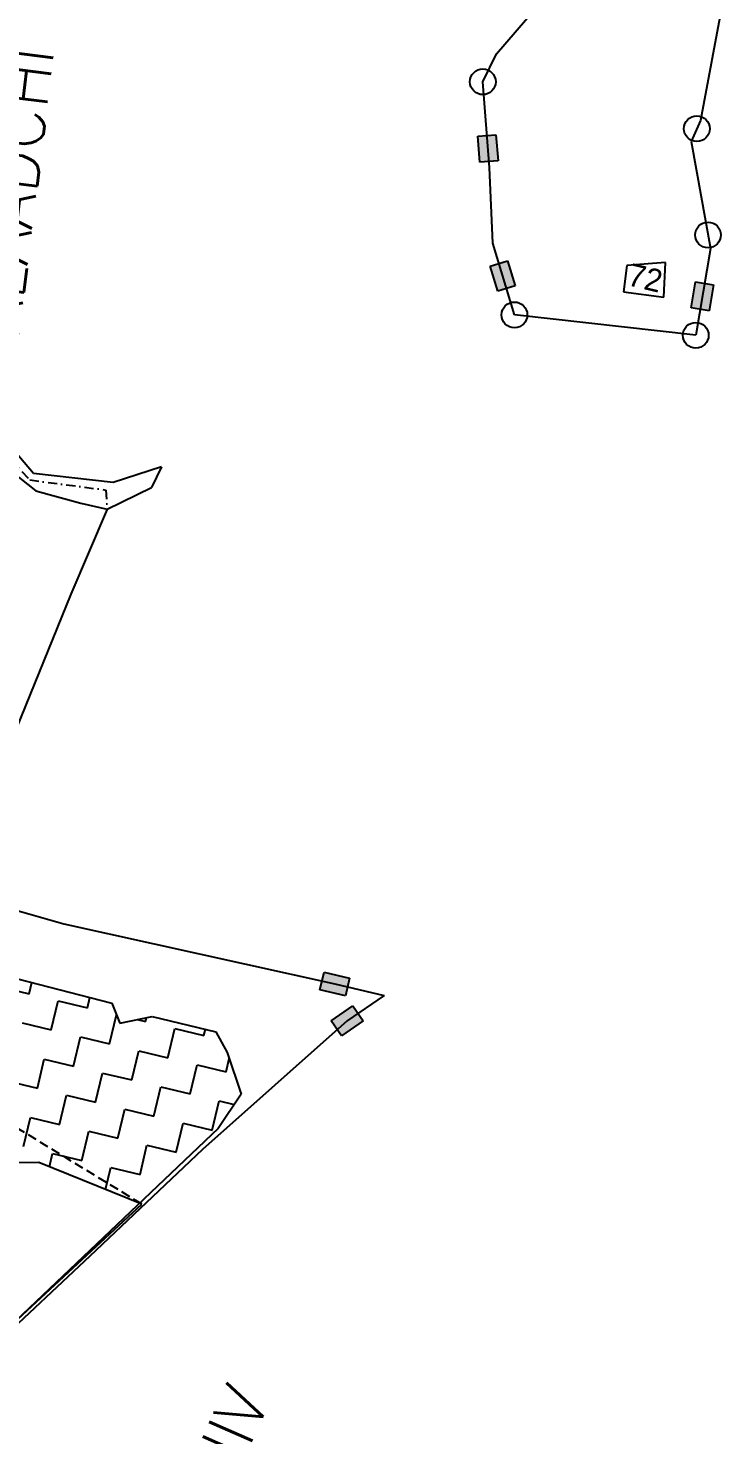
# Model space of a CAD drawing. Header units: metres. Extents: x 318142 to 321969, y 1858939 to 1863690.
# Drawn here: x 321094 to 321474, y 1860607 to 1861377 of the extents above; entities that cross this region are included whole.
import ezdxf

# ---------------------------------------------------------------- set-up
doc = ezdxf.new("R2010")
doc.units = ezdxf.units.M
doc.linetypes.add('DASHDOT', pattern=[1, 0.5, -0.25, 0, -0.25])
doc.linetypes.add('DASHED', pattern=[0.75, 0.5, -0.25])
for name, color, linetype in [('LINE_FOOTPATH', 1, 'DASHED'), ('OFF', 1, 'Continuous'), ('POLY_HATCH', 12, 'Continuous'), ('POLY_PARCEL', 6, 'Continuous'), ('POLY_WATER', 4, 'Continuous'), ('TEXT_MAPOUT', 7, 'Continuous'), ('TEXT_PARCEL', 7, 'Continuous'), ('V_BOUND_LINE', 7, 'Continuous'), ('V_BOUND_STREAM_LINE', 7, 'DASHDOT')]:
    doc.layers.add(name, color=color, linetype=linetype)
doc.styles.get("Standard").update_dxf_attribs({"font": 'simplex.shx'})
doc.styles.add('TEXT_MAP', font='')
doc.styles.get('TEXT_MAP').set_extended_font_data('Kruti Dev 050')

msp = doc.modelspace()

# ---------------------------------------------------------------- hatches: boundary and pattern name
for points in [[(321350.02, 1861318.74), (321340.1, 1861317.97), (321341.21, 1861303.63), (321351.13, 1861304.39)], [(321351.01, 1861233.05), (321360.53, 1861235.93), (321356.38, 1861249.7), (321346.85, 1861246.82)], [(321456.91, 1861224.05), (321466.72, 1861222.38), (321469.12, 1861236.57), (321459.31, 1861238.23)], [(321267.65, 1860847.42), (321269.91, 1860857.11), (321255.9, 1860860.37), (321253.64, 1860850.68)], [(321277.26, 1860833.7), (321271.62, 1860841.9), (321259.77, 1860833.75), (321265.41, 1860825.55)]]:
    msp.add_hatch(color=256).paths.add_polyline_path(points)

# ---------------------------------------------------------------- linework, layer by layer
for p, q in [((321340.1, 1861317.97), (321350.02, 1861318.74)), ((321341.21, 1861303.63), (321340.1, 1861317.97)), ((321350.02, 1861318.74), (321351.13, 1861304.39)), ((321351.13, 1861304.39), (321341.21, 1861303.63)), ((321346.85, 1861246.82), (321356.38, 1861249.7)), ((321351.01, 1861233.05), (321346.85, 1861246.82)), ((321356.38, 1861249.7), (321360.53, 1861235.93)), ((321456.91, 1861224.05), (321459.31, 1861238.23)), ((321459.31, 1861238.23), (321469.12, 1861236.57)), ((321360.53, 1861235.93), (321351.01, 1861233.05)), ((321469.12, 1861236.57), (321466.72, 1861222.38)), ((321466.72, 1861222.38), (321456.91, 1861224.05)), ((321253.64, 1860850.68), (321255.9, 1860860.37)), ((321255.9, 1860860.37), (321269.91, 1860857.11)), ((321269.91, 1860857.11), (321267.65, 1860847.42)), ((321267.65, 1860847.42), (321253.64, 1860850.68)), ((321259.77, 1860833.75), (321271.62, 1860841.9)), ((321271.62, 1860841.9), (321277.26, 1860833.7)), ((321265.41, 1860825.55), (321259.77, 1860833.75)), ((321277.26, 1860833.7), (321265.41, 1860825.55))]:
    msp.add_line(p, q)
for centre in [(321342.81, 1861347.7), (321459.98, 1861322.02), (321466.1, 1861263.85), (321360.11, 1861220.1), (321459.39, 1861208.94)]:
    msp.add_circle(centre, 7.04)
at = {"layer": 'LINE_FOOTPATH', "ltscale": 10}
msp.add_line((320997.73, 1860829.99), (321157.17, 1860732.87), dxfattribs=at)
at = {"layer": 'OFF'}
msp.add_line((321166.91, 1861137.04), (321161.41, 1861125.62), dxfattribs=at)
at = {"layer": 'POLY_HATCH'}
for p, q in [((321088.12, 1860856.67), (321139.68, 1860843.36)), ((321139.68, 1860843.36), (321144.03, 1860832.38)), ((321144.03, 1860832.38), (321161.83, 1860836.08)), ((321161.83, 1860836.08), (321196.67, 1860827.76)), ((321196.67, 1860827.76), (321202.9, 1860816.32)), ((321202.9, 1860816.32), (321210.42, 1860793.65)), ((321210.42, 1860793.65), (321197.95, 1860774.75)), ((321197.95, 1860774.75), (321083.36, 1860665.89)), ((321099.74, 1860756.12), (321045.38, 1860756)), ((321156.11, 1860733.3), (321099.74, 1860756.12)), ((321083.36, 1860665.89), (321156.11, 1860733.3))]:
    msp.add_line(p, q, dxfattribs=at)
at = {"layer": 'POLY_HATCH', "linetype": 'Continuous'}
for p, q in [((321094.39, 1860848.52), (321095.86, 1860854.67)), ((321078.43, 1860852.33), (321094.39, 1860848.52)), ((321126.31, 1860840.89), (321127.64, 1860846.47)), ((321106.53, 1860828.75), (321110.35, 1860844.71)), ((321110.35, 1860844.71), (321126.31, 1860840.89)), ((321090.58, 1860832.56), (321106.53, 1860828.75)), ((321138.45, 1860821.12), (321142.23, 1860836.93)), ((321153.62, 1860834.37), (321158.22, 1860833.27)), ((321158.22, 1860833.27), (321158.74, 1860835.44)), ((321118.68, 1860808.98), (321122.49, 1860824.94)), ((321122.49, 1860824.94), (321138.45, 1860821.12)), ((321170.37, 1860813.5), (321174.18, 1860829.46)), ((321174.18, 1860829.46), (321190.14, 1860825.65)), ((321190.14, 1860825.65), (321190.97, 1860829.12)), ((321150.6, 1860801.35), (321154.41, 1860817.31)), ((321154.41, 1860817.31), (321170.37, 1860813.5)), ((321098.91, 1860796.83), (321102.72, 1860812.79)), ((321102.72, 1860812.79), (321118.68, 1860808.98)), ((321182.52, 1860793.73), (321186.33, 1860809.69)), ((321186.33, 1860809.69), (321202.29, 1860805.87)), ((321202.29, 1860805.87), (321203.99, 1860813.03)), ((321082.95, 1860800.64), (321098.91, 1860796.83)), ((321130.83, 1860789.21), (321134.64, 1860805.16)), ((321134.64, 1860805.16), (321150.6, 1860801.35)), ((321111.06, 1860777.06), (321114.87, 1860793.02)), ((321114.87, 1860793.02), (321130.83, 1860789.21)), ((321162.75, 1860781.58), (321166.56, 1860797.54)), ((321166.56, 1860797.54), (321182.52, 1860793.73)), ((321142.97, 1860769.44), (321146.79, 1860785.39)), ((321146.79, 1860785.39), (321162.75, 1860781.58)), ((321194.66, 1860773.96), (321198.47, 1860789.92)), ((321198.47, 1860789.92), (321206.67, 1860787.96)), ((321091.29, 1860764.91), (321095.1, 1860780.87)), ((321095.1, 1860780.87), (321111.06, 1860777.06)), ((321174.89, 1860761.81), (321178.7, 1860777.77)), ((321178.7, 1860777.77), (321194.66, 1860773.96)), ((321123.2, 1860757.29), (321127.02, 1860773.25)), ((321127.02, 1860773.25), (321142.97, 1860769.44)), ((321105.5, 1860753.79), (321107.25, 1860761.1)), ((321107.25, 1860761.1), (321123.2, 1860757.29)), ((321155.12, 1860749.66), (321158.93, 1860765.62)), ((321158.93, 1860765.62), (321174.89, 1860761.81)), ((321136.26, 1860741.33), (321139.16, 1860753.48)), ((321139.16, 1860753.48), (321155.12, 1860749.66))]:
    msp.add_line(p, q, dxfattribs=at)
at = {"layer": 'POLY_PARCEL'}
for p, q in [((321421.74, 1861247.11), (321419.81, 1861232.81)), ((321442.81, 1861248.71), (321421.74, 1861247.11)), ((321441.97, 1861229.73), (321442.81, 1861248.71)), ((321419.81, 1861232.81), (321441.97, 1861229.73))]:
    msp.add_line(p, q, dxfattribs=at)
at = {"layer": 'POLY_WATER'}
for p, q in [((321096.75, 1861133.32), (321064.51, 1861171.19)), ((321081.54, 1861136.95), (321098.09, 1861123.86)), ((321140.47, 1861128.41), (321096.75, 1861133.32)), ((321166.91, 1861137.04), (321140.47, 1861128.41)), ((321098.09, 1861123.86), (321122.81, 1861117.13)), ((321137.12, 1861113.82), (321161.41, 1861125.62)), ((321122.81, 1861117.13), (321137.12, 1861113.82))]:
    msp.add_line(p, q, dxfattribs=at)
at = {"layer": 'V_BOUND_LINE'}
for p, q in [((321350.37, 1861362.97), (321391.78, 1861411.31)), ((321474.24, 1861391.81), (321461.92, 1861326.44)), ((321342.81, 1861347.7), (321350.37, 1861362.97)), ((321346.42, 1861300.74), (321342.81, 1861347.7)), ((321461.92, 1861326.44), (321456.94, 1861315.08)), ((321456.94, 1861315.08), (321467.43, 1861256.4)), ((321348.27, 1861259.35), (321346.42, 1861300.74)), ((321360.11, 1861220.1), (321348.27, 1861259.35)), ((321467.43, 1861256.4), (321459.39, 1861208.94)), ((321459.39, 1861208.94), (321360.11, 1861220.1)), ((321137.12, 1861113.82), (321117.29, 1861067.28)), ((321117.29, 1861067.28), (321084.97, 1860987.7)), ((321051.94, 1860904.18), (321113.4, 1860886.84)), ((321113.4, 1860886.84), (321261.77, 1860853.9)), ((321261.77, 1860853.9), (321288.72, 1860847.62)), ((321288.72, 1860847.62), (321268.51, 1860833.72)), ((321268.51, 1860833.72), (321189.41, 1860763.24)), ((321189.41, 1860763.24), (321127.57, 1860704.98)), ((321127.57, 1860704.98), (321031.07, 1860614.13))]:
    msp.add_line(p, q, dxfattribs=at)
at = {"layer": 'V_BOUND_STREAM_LINE', "ltscale": 10}
for p, q in [((321062.91, 1861164.05), (321094.74, 1861129.78)), ((321094.74, 1861129.78), (321136.41, 1861124.27)), ((321136.41, 1861124.27), (321137.12, 1861113.82))]:
    msp.add_line(p, q, dxfattribs=at)

# ---------------------------------------------------------------- texts
at = {"layer": 'TEXT_MAPOUT'}
for s, rotation, p in [('JALAADCHI SHIV', 82.91148, (321086.38, 1861190.53)), ('MAUJE PURNAGADCHI SHIV', 66.25098, (321041.88, 1860206.49))]:
    msp.add_text(s, height=25.8388, rotation=rotation, dxfattribs=at).set_placement(p)
at = {"layer": 'TEXT_PARCEL', "style": 'TEXT_MAP'}
msp.add_text('72', height=12.403, rotation=346.56535, dxfattribs=at).set_placement((321421.36, 1861236.47))

doc.saveas('drawing.dxf')
